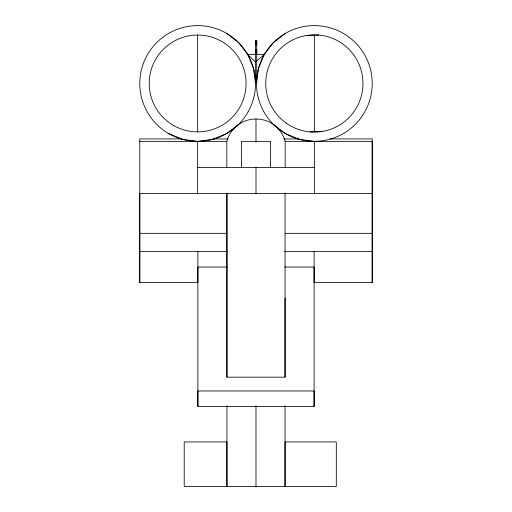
<?xml version="1.0" encoding="UTF-8"?>
<svg xmlns="http://www.w3.org/2000/svg" width="512" height="512" viewBox="0 0 512 512"><rect width="100%" height="100%" fill="white"/><g stroke="black" fill="none" stroke-linecap="round" stroke-linejoin="round"><path stroke-width="0.77" d="M197.875 251.514L197.875 282.586L139.763 282.586L139.763 193.427L372.23 193.427L372.23 141.35L285.114 141.35M197.875 406.509L197.875 390.976L314.112 390.976L314.112 406.509L197.875 406.509L197.875 267.046L227.334 267.046M226.938 405.894L226.931 486.4L226.931 441.939L184.218 441.939L184.218 486.4L336.307 486.4L336.307 441.939L285.05 441.939L285.05 486.4L285.05 405.894M285.056 193.075L285.056 377.158L226.938 377.158L226.944 193.075M255.514 49.408L255.514 54.541L247.757 54.541L238.573 42.554L226.586 33.357M255.514 45.357L255.514 40.518L256.723 40.518L256.723 81.581M255.987 486.4L255.994 405.894M256.723 49.408L256.723 54.541L264.23 54.541L273.44 42.554L285.427 33.357A57.875 57.875 0 0 1 372.237 83.475A57.875 57.875 0 0 1 285.427 133.6L274.982 125.69M256.723 45.357L256.723 40.518M314.112 251.514L314.112 282.586L372.224 282.586L372.23 193.427M256.474 83.475L258.445 68.499L264.243 54.541L256.096 61.504M237.613 125.222L238.566 124.403M236.998 125.69L226.579 133.6L212.614 139.379L199.213 141.146M306.131 35.552L318.816 35.059M309.894 131.898L322.579 131.398M255.264 83.475L256.723 83.475M181.952 138.912L139.763 138.912L139.763 282.586M212.998 138.912L228.122 138.912M283.853 138.912L298.976 138.912M330.029 138.912L372.224 138.912L372.224 282.586M139.763 141.35L226.88 141.35M197.645 167.392L314.362 167.379M139.763 233.331L226.835 233.331M285.152 233.331L372.23 233.331M139.763 251.514L227.334 251.514M284.653 251.514L372.23 251.514M284.653 267.046L314.112 267.046L314.112 406.509M312.774 141.146L299.373 139.379L285.414 133.6A57.875 57.875 0 0 1 285.427 33.357M196.058 141.146L182.656 139.379L168.698 133.6A57.875 57.875 0 0 1 168.71 33.357A57.875 57.875 0 0 1 255.526 83.475A57.875 57.875 0 0 1 168.71 133.6M273.427 124.403L274.368 125.222M255.514 61.997L247.757 54.541L253.555 68.499L255.309 81.901M285.178 167.379L285.171 141.35A30.214 30.214 0 0 0 226.822 141.35L226.822 167.386M226.899 193.312L226.938 377.158M314.355 35.232L314.355 131.718M314.362 141.35L314.362 193.427M285.05 298.029L285.056 377.158M270.592 167.379L270.592 141.35L241.414 141.35L241.414 167.386M255.994 118.989L256 141.35M256 167.386L256 193.427M255.514 40.518L255.514 83.475M197.638 35.059L197.638 131.898M197.645 141.35L197.645 193.427M286.285 123.181A48.621 48.621 0 0 0 362.771 87.936A48.621 48.621 0 0 0 294.003 39.315A48.621 48.621 0 0 0 286.285 123.181M173.44 125.408A48.416 48.416 0 0 0 246.067 83.475A48.416 48.416 0 0 0 173.44 41.542A48.416 48.416 0 0 0 173.44 125.408"/></g></svg>
